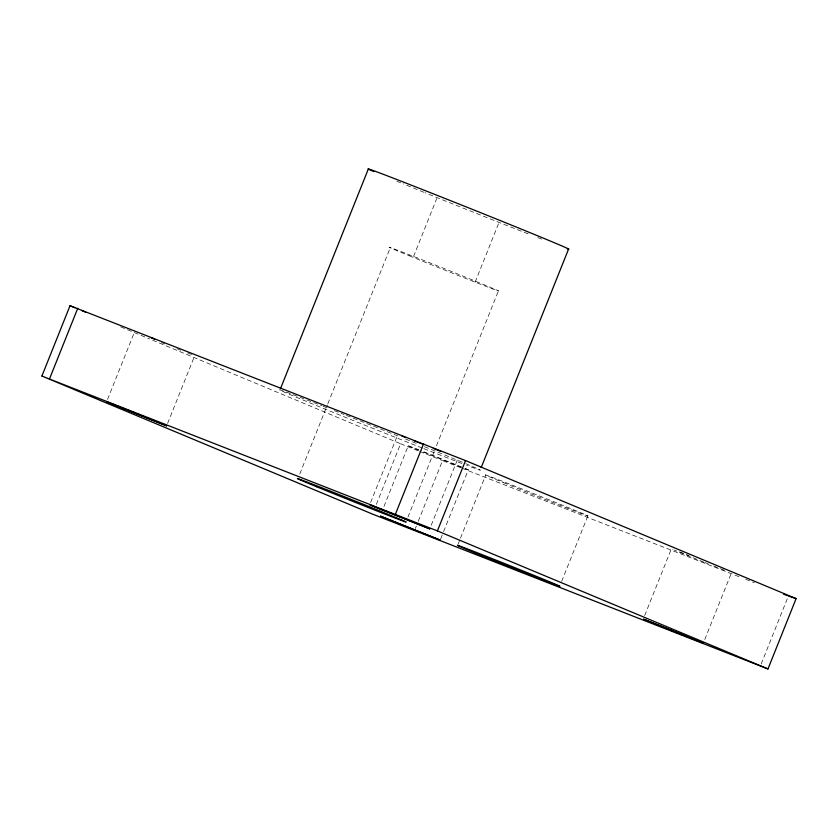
<?xml version="1.0" encoding="UTF-8"?>
<svg xmlns="http://www.w3.org/2000/svg" width="838" height="838" viewBox="0 0 838 838"><rect width="100%" height="100%" fill="white"/><g stroke="black" fill="none" stroke-linecap="round" stroke-linejoin="round"><path stroke-width="0.63" stroke-dasharray="4.19 3.14" d="M107.515 399.454L134.677 331.555M167.61 423.431L194.762 355.532M299.784 473.952L327.365 404.995M327.847 403.78L390.267 247.713M413.574 256.438L436.724 198.575M370.637 502.486L397.306 435.791M376.346 504.382L400.595 443.752L150.861 339.474M383.993 506.414L408.242 445.785L418.853 449.723M475.125 282.144L499.239 221.871M407.949 517.098L434.566 450.561M436.493 445.722L498.432 290.87M415.355 528.516L416.329 526.086M418.267 521.236L442.516 460.617L460.785 467.761M431.214 525.237L457.883 458.554M440.694 538.876L443.124 532.811M443.606 531.596L468.337 469.762L421.189 450.635M458.072 544.218L460.01 539.368M460.502 538.153L485.715 475.104M561.68 581.342L587.867 515.862M644.694 615.501L671.364 548.817L673.008 549.56M704.779 639.478L730.966 573.999M761.218 663.937L787.888 597.253M468.337 469.762L465.509 468.819M187.66 352.955L191.933 354.589M679.639 551.844L688.983 555.5M461.235 467.185L422.038 451.577M724.346 570.207L712.667 565.64M462 468.243L740.886 577.434M745.757 579.351L754.273 582.682M177.143 348.838L180.652 350.221M704.905 562.56L708.204 563.869M161.504 342.616L164.866 343.968M703.805 562.12L674.202 550.063M400.595 443.752L418.56 450.98M419.754 451.462L442.516 460.617M418.738 450.236L408.242 445.785M120.703 326.883L149.656 338.971M465.656 463.634A108.207 1.131 21.8 0 1 466.693 465.3M461.906 463.477A108.207 1.131 21.8 0 1 423.4 448.466M422.195 447.995A108.207 1.131 21.8 0 1 293.174 395.903A108.207 1.131 21.8 0 1 321.729 405.718M323.07 406.241A108.207 1.131 21.8 0 1 329.711 408.85M334.352 410.672A108.207 1.131 21.8 0 1 343.978 414.464M346.419 415.439A108.207 1.131 21.8 0 1 400.7 437.101M405.571 439.06A108.207 1.131 21.8 0 1 417.513 443.878M424.457 446.696A108.207 1.131 21.8 0 1 462.796 462.44M541.662 239.123A108.207 1.131 21.8 0 1 535.765 236.84M528.118 233.854A108.207 1.131 21.8 0 1 425.306 192.855M424.07 192.352A108.207 1.131 21.8 0 1 403.288 183.878M400.679 182.81A108.207 1.131 21.8 0 1 396.887 181.249M503.554 482.667A55.182 0.576 21.8 0 0 587.187 515.747A55.182 0.576 21.8 0 0 519.644 488.041A55.182 0.576 21.8 0 0 503.554 482.667M409.164 255.726A58.43 0.608 21.8 0 0 497.709 290.755A58.43 0.608 21.8 0 0 426.186 261.404A58.43 0.608 21.8 0 0 409.164 255.726"/><path stroke-width="1.26" d="M41.9 376.053L70.025 305.723L465.53 460.586L796.1 598.615L767.975 668.944L372.47 514.082L41.9 376.053L437.405 530.915L767.975 668.944M49.62 378.629L77.756 308.3M280.395 388.863L368.311 169.056M395.484 514.05L423.609 443.731M437.405 530.915L465.53 460.586M481.18 467.562L568.614 248.97M788.38 596.038L796.1 598.615M401.685 435.928L404.901 437.153M783.509 594.132L787.154 595.556M414.244 440.809L417.743 442.181M151.123 337.787L154.632 339.16M418.843 442.621L422.143 443.931M433.298 448.393L440.788 451.41M70.025 305.723L74.854 307.745M82.093 310.762L85.717 312.27M373.79 171.56A108.207 1.131 21.8 0 1 460.471 204.608A108.207 1.131 21.8 0 1 567.274 248.75M106.95 401.947L166.636 425.851L106.95 401.947M370.061 504.968L429.758 528.883L370.061 504.968M380.525 516.177L440.212 540.091L380.525 516.177M643.636 619.198L703.323 643.113L643.636 619.198M475.429 552.986A55.182 0.576 21.8 0 0 559.061 586.076A55.182 0.576 21.8 0 0 491.508 558.359A55.182 0.576 21.8 0 0 475.429 552.986M316.743 486.794A58.43 0.608 21.8 0 0 405.288 521.823A58.43 0.608 21.8 0 0 333.765 492.482A58.43 0.608 21.8 0 0 316.743 486.794"/></g></svg>
